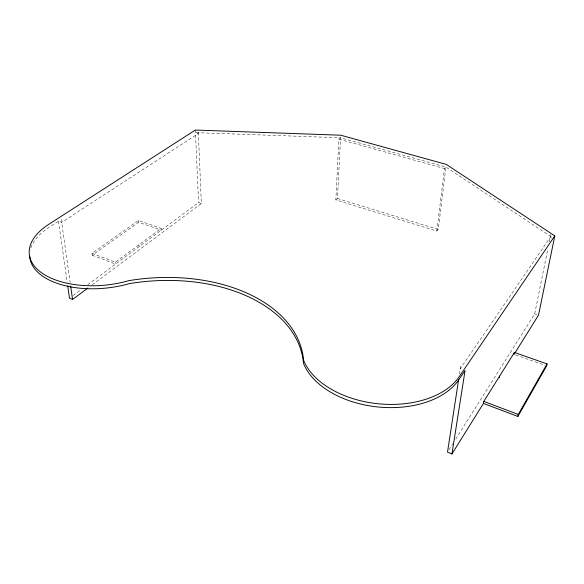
<?xml version="1.0" encoding="UTF-8"?>
<svg xmlns="http://www.w3.org/2000/svg" width="584" height="584" viewBox="0 0 584 584"><rect width="100%" height="100%" fill="white"/><g stroke="black" fill="none" stroke-linecap="round" stroke-linejoin="round"><path stroke-width="0.44" stroke-dasharray="2.92 2.19" d="M436.839 231.067L444.461 168.557L445.928 167.046L438.263 229.454L436.839 231.067L335.837 199.947L338.873 139.138L340.552 137.78L445.928 167.046L553.457 238.236M335.837 199.947L337.457 198.487L340.552 137.78L195.457 132.626L198.37 133.488L61.692 222.373L58.495 221.197L49.071 227.293A72.708 38.529 -5.8 0 0 30.229 250.186M459.462 374.089L460.769 365.569M455.739 439.088L534.681 313.885L547.799 249.076M549.237 241.973L550.712 234.695M448.957 449.841L452.834 443.694M92.199 284.824L201.363 203.495L198.261 130.911M73.161 295.511L81.212 289.547M87.797 284.663L198.575 202.568L201.363 203.495M92.024 253.368L115.398 262.194L161.155 228.395L161.286 230.206L138.649 222.234L92.25 255.223L92.024 253.368L138.488 220.438L161.155 228.395M338.873 139.138L444.461 168.557M551.77 238.017L550.135 237.535L460.287 368.708L461.878 369.292M337.457 198.487L438.263 229.454M534.681 313.885L536.981 314.645M515.745 355.006L544.916 365.277M92.25 255.223L115.595 264.063L115.398 262.194M58.495 221.197L67.197 282.101M61.291 219.511L70.146 282.43M138.912 244.827L139.072 246.667M138.488 220.438L138.649 222.234M195.341 130.049L198.575 202.568"/><path stroke-width="0.88" d="M458.637 379.469L447.505 452.14L451.943 453.951L483.457 403.427L483.808 401.412L514.409 352.451L547.062 363.912L546.631 365.883L517.847 416.458L483.457 403.427M451.943 453.951L465.068 370.46L458.71 379.856A82.293 51.983 5.9 0 1 377.563 406.939A82.293 51.983 5.9 0 1 303.658 363.774L303.388 362.445A151.614 97.17 -6.4 0 0 129.225 283.649A72.708 38.529 -5.8 0 1 29.696 256.186M499.371 377.446L499.612 376.118M514.029 354.408L514.409 352.451M554.8 235.899L459.192 376.695A82.49 51.888 5.9 0 1 377.855 403.726A82.49 51.888 5.9 0 1 303.753 360.62L303.483 359.299A151.986 97.01 -6.3 0 0 128.925 280.634A72.861 38.434 -5.8 0 1 41.938 273.042A72.861 38.434 -5.8 0 1 48.64 224.417L195.341 130.049L340.684 135.211L446.256 164.396L554.8 235.899L538.514 315.148L514.993 352.867M517.847 416.458L518.264 414.436L547.062 363.912M67.715 285.685L69.503 298.22L72.547 299.461L87.834 288.073M483.808 401.412L518.264 414.436M70.657 286.014L72.547 299.461"/></g></svg>
